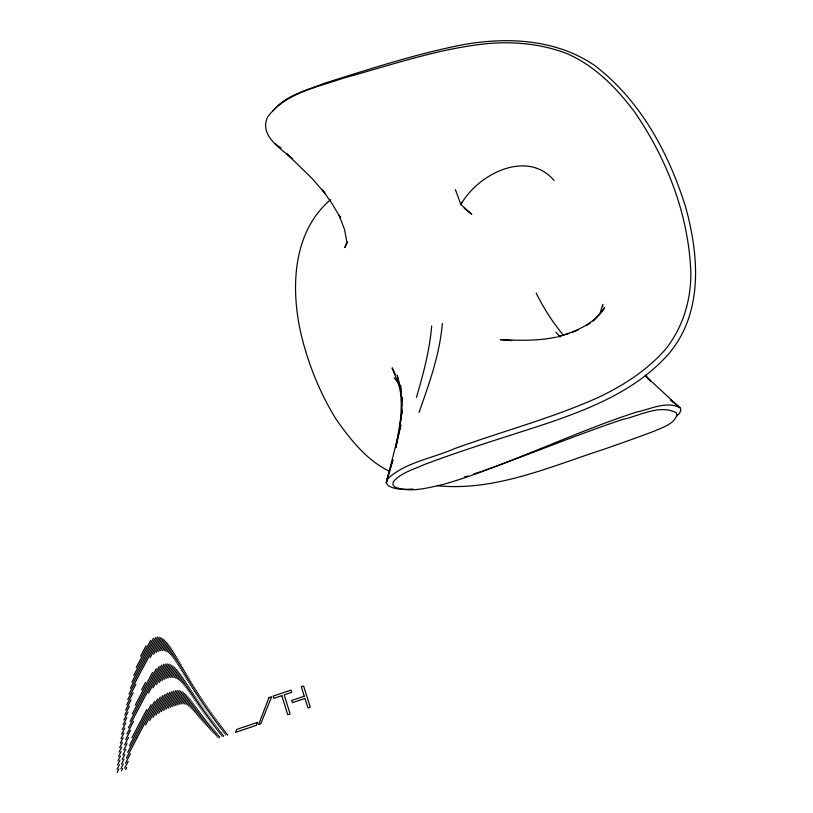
<?xml version="1.0" encoding="UTF-8"?>
<svg xmlns="http://www.w3.org/2000/svg" width="813" height="813" viewBox="0 0 813 813"><rect width="100%" height="100%" fill="white"/><g stroke="black" fill="none" stroke-linecap="round" stroke-linejoin="round"><path stroke-width="1.22" d="M401.825 413.156L402.018 403.197M402.1 399.468L402.15 396.978L399.894 427.658M431.683 326.023C429.63 350.383 423.349 374.102 416.368 397.455M400.057 427.557L400.352 425.108M400.799 421.449L402.13 410.453L395.86 447.678L400.829 424.975L386.317 483.044L388.39 485.808C395.779 489.954 404.661 489.589 412.852 489.009M442.333 323.442C439.772 354.214 429.284 383.512 419.02 412.404M386.815 479.599L386.317 483.044L392.923 459.762L386.815 479.599C404.955 462.14 432.231 458.522 454.691 448.583C502.637 431.185 552.22 418.156 598.835 397.211C623.419 385.453 646.681 370.535 664.882 350.017C682.524 328.482 690.837 301.267 690.857 273.625C689.007 215.75 667.412 159.805 634.862 112.357C617.016 88.465 595.665 66.503 568.084 54.105C543.46 44.258 516.834 41.524 490.524 43.323C440.158 47.906 392.181 64.806 343.675 78.068C317.161 87.337 285.139 92.987 267.609 117.092C258.93 135.771 280.861 148.586 292.456 158.687L286.755 153.789L312.548 178.951L324.966 193.413L322.09 189.348L332.324 204.093L340.556 217.914M593.195 321.186L599.903 313.737L602.748 304.347L602.809 306.745M461.764 202.254L460.869 204.602L471.814 214.307L464.152 208.148M347.517 241.979L344.773 247.599L346.948 242.538L344.56 229.571L339.082 215.14L340.058 216.99M221.715 735.938L222.64 734.129M223.595 732.259L224.54 730.409M223.148 736.537L223.707 735.43M224.652 733.58L225.597 731.741M225.719 734.911L226.654 733.072M227.355 735.115L227.721 734.393M211.919 731.283L213.158 728.865M214.276 726.69L215.221 724.861M216.258 722.838L217.244 720.918M213.057 732.462L214.236 730.145M215.323 728.031L216.268 726.202M217.295 724.2L218.28 722.29M214.195 733.631L215.323 731.426M216.38 729.363L217.315 727.544M218.331 725.552L219.307 723.651M215.333 734.789L216.41 732.696M217.437 730.694L218.372 728.875M219.378 726.903L220.343 725.023M216.482 735.948L217.498 733.966M218.504 732.015L219.429 730.196M220.425 728.255L221.39 726.375M217.64 737.096L218.595 735.226M219.571 733.326L220.496 731.517M221.482 729.596L222.437 727.726M218.931 737.96L219.693 736.487M220.638 734.637L221.563 732.828M222.538 730.928L223.484 729.068M204.073 722.879L205.699 719.729M207.01 717.178L208.006 715.247M209.083 713.164L210.14 711.121M205.181 724.098L206.756 721.05M208.037 718.56L209.032 716.639M210.1 714.566L211.146 712.534M206.289 725.318L207.813 722.361M209.073 719.922L210.049 718.031M211.116 715.958L212.152 713.946M207.406 726.517L208.88 723.672M210.1 721.294L211.075 719.403M212.132 717.34L213.158 715.359M208.535 727.726L209.937 724.983M211.136 722.645L212.102 720.775M213.158 718.722L214.175 716.751M209.652 728.915L211.014 726.283M212.183 724.007L213.138 722.147M214.185 720.105L215.191 718.143M210.78 730.104L212.081 727.574M213.23 725.348L214.175 723.499M215.221 721.477L216.217 719.535M197.508 715.43L199.439 711.69M200.933 708.814L202 706.751M203.077 704.658L204.205 702.493M198.596 716.68L200.476 713.042M201.939 710.216L202.996 708.184M204.073 706.091L205.181 703.946M199.683 717.93L201.512 714.383M202.945 711.619L203.982 709.607M205.069 707.523L206.167 705.389M200.77 719.18L202.559 715.735M203.961 713.021L204.988 711.029M206.065 708.936L207.152 706.832M201.868 720.42L203.596 717.066M204.978 714.414L205.994 712.442M207.071 710.359L208.148 708.265M202.965 721.649L204.652 718.397M205.994 715.796L207 713.844M208.077 711.761L209.144 709.698M189.785 706.904L192.244 702.188M193.972 698.855L195.171 696.558M196.248 694.475L197.468 692.137M190.933 708.032L193.27 703.54M194.957 700.288L196.136 698.032M197.213 695.948L198.413 693.641M192.051 709.21L194.297 704.891M195.953 701.71L197.102 699.495M198.189 697.412L199.368 695.125M193.159 710.43L195.323 706.253M196.939 703.143L198.077 700.958M199.155 698.875L200.333 696.609M194.246 711.67L196.35 707.615M197.935 704.566L199.053 702.412M200.13 700.328L201.289 698.093M195.333 712.92L197.376 708.977M198.931 705.979L200.028 703.865M201.116 701.782L202.264 699.566M196.421 714.17L198.413 710.338M199.927 707.401L201.014 705.308M202.091 703.225L203.23 701.03M178.911 704.485L184.663 693.479M187.02 688.967L188.474 686.182M189.612 684.007L190.913 681.518M180.882 704.038L185.831 694.556M188.027 690.349L189.429 687.666M190.547 685.522L191.838 683.052M182.732 703.824L186.949 695.715M189.023 691.751L190.384 689.15M191.492 687.026L192.762 684.576M184.419 703.906L188.047 696.944M190.018 693.164L191.329 690.644M192.437 688.52L193.697 686.101M185.943 704.312L189.114 698.215M191.014 694.576L192.285 692.127M193.382 690.024L194.632 687.625M187.315 704.993L190.161 699.515M192 695.999L193.25 693.601M194.337 691.507L195.577 689.129M188.586 705.877L191.207 700.847M192.986 697.432L194.205 695.085M195.293 692.991L196.522 690.644M163.687 710.379L173.85 691.009M179.439 680.349L181.726 675.999M183.118 673.337L184.521 670.674M166.035 709.231L175.771 690.654M180.628 681.385L182.712 677.412M184.043 674.861L185.425 672.229M168.291 708.214L177.559 690.532M181.756 682.514L183.677 678.845M184.968 676.396L186.329 673.784M170.496 707.32L179.216 690.674M182.854 683.713L184.642 680.298M185.892 677.92L187.244 675.339M172.661 706.507L180.74 691.07M183.921 684.973L185.608 681.761M186.817 679.444L188.159 676.894M174.775 705.765L182.142 691.69M184.968 686.274L186.563 683.225M187.742 680.969L189.073 678.438M176.868 705.084L183.443 692.513M186.004 687.605L187.518 684.709M188.677 682.493L189.988 679.983M121.422 770.907L122.712 768.448M125.456 763.244L130.426 753.793M145.629 724.922L160.283 697.066M170.618 677.432L175.445 668.256M177.569 664.231L179.104 661.304M124.653 768.102L128.18 761.395M149.683 720.511L162.834 695.511M172.376 677.371L176.563 669.414M178.504 665.725L180.008 662.869M125.69 769.464L126.665 767.614M153.017 717.483L165.232 694.241M174.002 677.564L177.641 670.644M179.429 667.239L180.913 664.424M155.974 715.155L167.519 693.174M175.506 677.991L178.697 671.914M180.354 668.753L181.807 665.989M158.698 713.275L169.714 692.3M176.899 678.621L179.724 673.245M181.279 670.278L182.712 667.554M161.259 711.71L171.828 691.578M178.21 679.414L180.73 674.607M182.203 671.802L183.616 669.109M119.105 752.045L121.716 747.106M125.72 739.515L130.568 730.348M153.007 687.9L165.659 663.957M170.588 654.648L172.712 650.624M118.556 756.395L121.076 751.619M124.653 744.85L128.566 737.442M156.472 684.607L167.397 663.936M171.665 655.857L173.647 652.117M118.027 760.714L120.487 756.06M123.708 749.952L127.052 743.621M159.429 682.28L168.982 664.201M172.712 657.138L174.561 653.622M117.519 764.982L119.928 760.429M122.875 754.85L125.842 749.22M131.919 737.696L146.807 709.485M162.061 680.572L170.445 664.688M173.718 658.479L175.486 655.136M117.042 769.23L119.409 764.738M122.123 759.586L124.846 754.423M129.389 745.806L151.096 704.637M164.46 679.302L171.797 665.38M174.704 659.871L176.391 656.67M117.153 772.35L118.922 768.986M121.452 764.179L124.013 759.322M127.702 752.32L154.531 701.406M166.665 678.388L173.078 666.223M175.669 661.304L177.305 658.205M120.852 768.651L123.312 763.986M126.442 758.031L137.062 737.869M137.184 737.645L157.549 698.987M168.718 677.768L174.287 667.188M176.624 662.758L178.21 659.76M123.871 719.983L128.058 712.107M160.628 650.746L165.689 641.213M123.068 724.779L126.848 717.655M141.584 689.881L145.476 682.534M162.458 650.522L166.777 642.392M122.316 729.485L125.781 722.95M135.253 705.084L152.559 672.432M164.114 650.644L167.824 643.642M121.604 734.119L124.816 728.052M132.275 713.977L156.269 668.682M165.618 651.05L168.84 644.963M120.934 738.692L123.942 733.001M130.121 721.334L159.155 666.487M166.99 651.701L169.836 646.325M120.294 743.194L123.139 737.808M128.393 727.879L161.594 665.136M168.261 652.534L170.811 647.727M119.684 747.645L122.397 742.503M126.96 733.885L133.606 721.324M148.505 693.154L163.738 664.333M169.46 653.53L171.767 649.16M131.889 682.097L155.7 637.412M130.324 688.286L157.58 637.107M128.962 694.089L159.236 637.219M127.753 699.607L135.903 684.282M150.09 657.615L160.72 637.646M126.665 704.932L133.098 692.818M153.576 654.302L162.082 638.307M125.659 710.074L131.076 699.891M156.279 652.453L163.352 639.14M124.735 715.084L129.44 706.233M158.586 651.355L164.551 640.116M140.547 656.172L146.096 645.776M136.218 667.514L150.74 640.298M133.769 675.339L153.505 638.317M272.609 111.371C285.017 95.467 306.267 90.528 324.184 83.333C369.763 68.993 415.362 54.105 462.302 44.847C506.885 36.707 555.746 39.065 594.303 65.223C640.339 100.121 668.865 153.068 685.715 207.376C699.2 256.278 703.418 313.564 668.052 354.631C636.294 390.138 590.96 408.492 546.834 423.471C505.798 437.028 464.335 449.406 423.898 464.711C413.461 469.589 401.073 472.617 393.36 481.723L392.913 484.721L394.905 487.078C410.372 493.054 427.567 487.861 443.065 484.457C472.211 476.266 500.259 464.751 528.348 453.552C564.171 439.244 599.689 423.98 636.437 412.12C650.248 409.346 667.016 400.342 680.44 408.035L680.847 410.504L679.363 413.482L676.853 415.982M599.903 313.737L604.618 307.7C594.567 323.584 576.437 331.318 559.07 336.328M330.606 199.622C293.29 231.431 290.759 285.495 300.19 330.281C307.192 361.541 319.092 391.52 335.84 418.847C350.23 439.264 366.338 460.036 389.285 471.225M586.468 325.647L590.309 323.096M572.596 332.334L578.094 329.946M482.78 470.93C529.751 454.518 575.624 435.097 622.849 419.386C639.699 415.85 659.536 404.071 676.274 412.699L676.955 415.199C673.621 424.366 662.727 427.252 654.699 430.961C637.799 437.404 620.726 443.4 603.653 449.365C549.801 466.743 495.127 491.489 437.292 485.747M473.654 474.02L481.642 471.316M464.375 477.058L467.953 475.94M557.515 336.897L569.161 333.493M556.326 337.09C537.911 341.084 519.009 340.484 500.31 339.651L511.763 340.576M274.967 143.779L281.095 147.986M670.755 400.057L680.44 408.035M670.613 399.986L678.072 406.205L645.918 376.226M554.1 180.476C527.017 148.667 477.475 174.47 460.869 204.602L455.392 189.581M645.715 376.216L650.908 381.47L645.156 375.139M563.572 335.383C552.759 322.487 543.663 308.198 536.194 293.127M556.001 332.182L560.025 336.989M394.203 377.811L398.624 383.279M395.504 374.488L392.1 367.822L400.24 388.685M399.468 383.655L397.201 375.088L401.134 395.931M401.49 398.279L402.029 401.805M401.216 392.191L400.484 385.027L401.612 412.161M401.835 398.167L402.079 400.555M257.518 722.411L256.39 725.328L235.526 732.361L236.685 729.413L257.518 722.411M268.951 697.635L258.585 724.586L260.78 723.844L271.613 696.741L268.951 697.635M281.826 695.664L273.869 698.337L273.178 696.091L291.003 690.105L291.704 692.341L284.194 694.861L290.129 713.936L287.751 714.739L281.826 695.664M304.265 696.223L291.694 700.45L292.385 702.656L304.956 698.418L307.944 707.92L310.251 707.137L303.584 685.989L301.288 686.761L304.265 696.223"/></g></svg>
